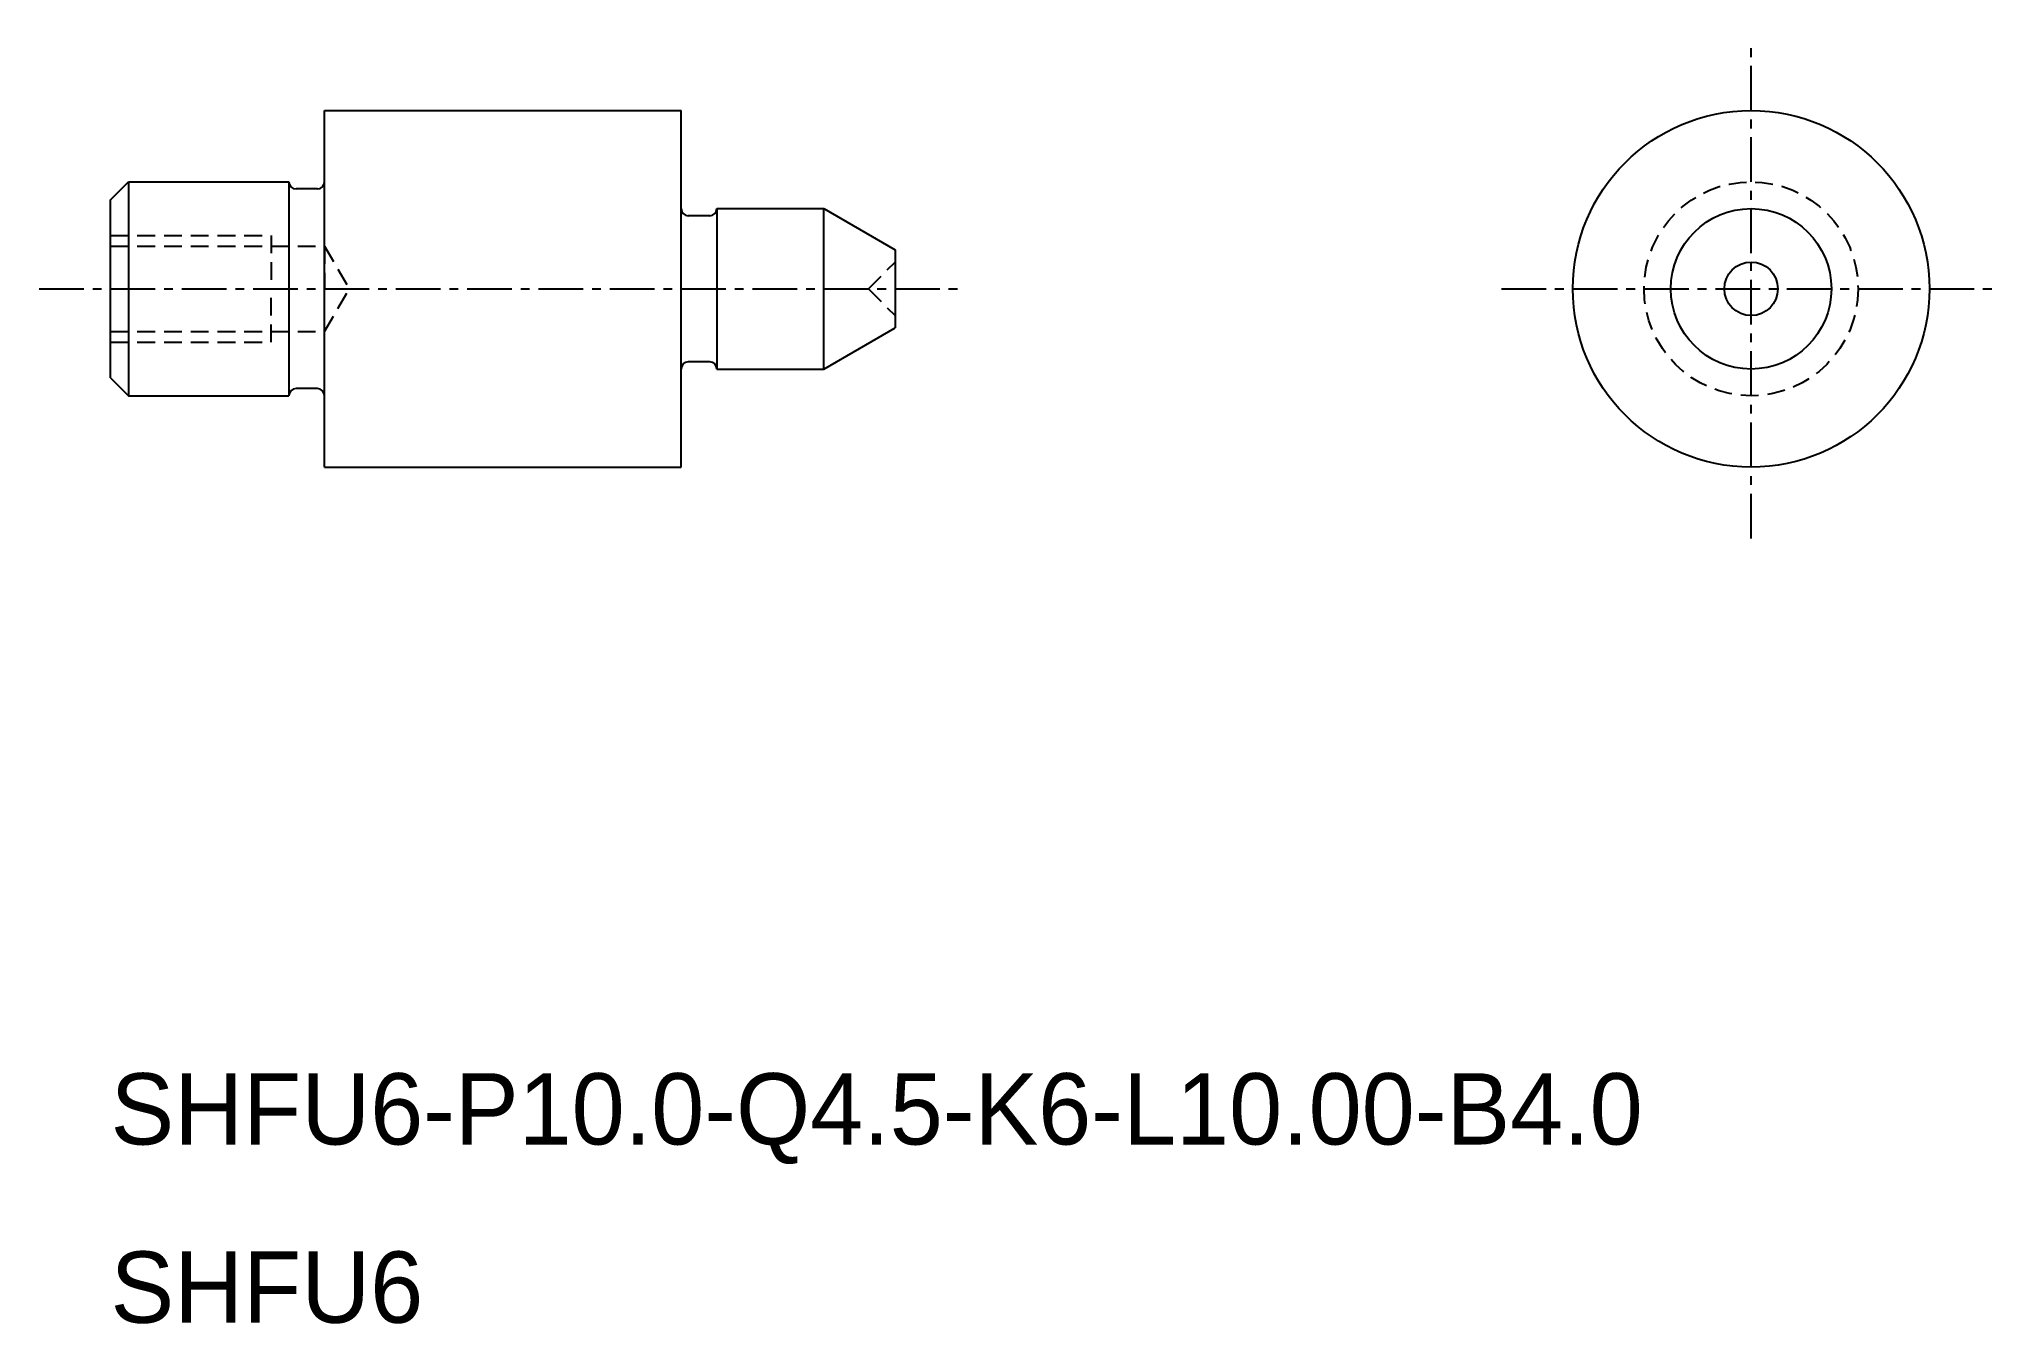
# Model space of a CAD drawing. Extents: x -854.4 to -799.4, y -413.8 to -377.7.
import ezdxf

# ---------------------------------------------------------------- set-up
doc = ezdxf.new("R2010")
doc.units = 0
doc.linetypes.add('CENTER', pattern=[2, 1.25, -0.25, 0.25, -0.25])
doc.linetypes.add('DASHED', pattern=[0.75, 0.5, -0.25])
doc.layers.get('0').update_dxf_attribs({"linetype": 'CONTINUOUS'})
doc.layers.add('CENTER', color=1, linetype='CENTER')

msp = doc.modelspace()

# ---------------------------------------------------------------- linework, layer by layer
at = {"color": 7, "linetype": 'CONTINUOUS'}
for p, q in [((-846.386, -379.731), (-836.386, -379.731)), ((-846.386, -389.731), (-846.386, -379.731)), ((-836.386, -389.731), (-836.386, -379.731)), ((-852.386, -382.231), (-851.886, -381.731)), ((-852.386, -387.231), (-852.386, -382.231)), ((-851.886, -381.731), (-851.886, -387.731)), ((-851.886, -381.731), (-847.386, -381.731)), ((-847.386, -381.731), (-847.386, -387.731)), ((-846.586, -381.931), (-847.186, -381.931)), ((-835.586, -382.681), (-836.186, -382.681)), ((-835.386, -382.481), (-832.386, -382.481)), ((-835.386, -382.481), (-835.386, -386.981)), ((-835.386, -382.581), (-835.386, -382.481)), ((-835.386, -382.481), (-835.386, -382.481)), ((-832.386, -386.981), (-832.386, -382.481)), ((-832.386, -382.481), (-830.386, -383.635)), ((-830.386, -383.635), (-830.386, -385.826)), ((-832.386, -386.981), (-830.386, -385.826)), ((-835.586, -386.781), (-836.186, -386.781)), ((-835.386, -386.881), (-835.386, -386.981)), ((-835.386, -386.981), (-832.386, -386.981)), ((-835.386, -386.981), (-835.386, -386.981)), ((-852.386, -387.231), (-851.886, -387.731)), ((-851.886, -387.731), (-847.386, -387.731)), ((-846.586, -387.531), (-847.186, -387.531)), ((-846.386, -389.731), (-836.386, -389.731))]:
    msp.add_line(p, q, dxfattribs=at)
at = {"color": 3, "linetype": 'DASHED'}
for p, q in [((-852.386, -383.231), (-847.886, -383.231)), ((-847.886, -383.231), (-847.886, -384.731)), ((-852.386, -383.531), (-846.386, -383.531)), ((-846.386, -383.531), (-846.386, -384.731)), ((-846.386, -383.531), (-845.693, -384.731)), ((-831.136, -384.731), (-830.386, -383.981)), ((-847.886, -386.231), (-847.886, -384.731)), ((-846.386, -385.931), (-845.693, -384.731)), ((-846.386, -385.931), (-846.386, -384.731)), ((-831.136, -384.731), (-830.386, -385.481)), ((-852.386, -385.931), (-846.386, -385.931)), ((-852.386, -386.231), (-847.886, -386.231))]:
    msp.add_line(p, q, dxfattribs=at)
at = {"color": 7, "linetype": 'CONTINUOUS'}
for radius in [5, 2.25, 0.75]:
    msp.add_circle((-806.386, -384.731), radius, dxfattribs=at)
at = {"color": 3, "linetype": 'DASHED'}
msp.add_circle((-806.386, -384.731), 3, dxfattribs=at)
at = {"color": 7, "linetype": 'CONTINUOUS'}
for centre, start, end in [((-847.186, -381.731), 180, 270), ((-846.586, -381.731), 270, 0), ((-836.186, -382.481), 180, 270), ((-835.586, -382.481), 270, 0), ((-836.186, -386.981), 90, 180), ((-835.586, -386.981), 0, 90), ((-847.186, -387.731), 90, 180), ((-846.586, -387.731), 0, 90)]:
    msp.add_arc(centre, 0.2, start, end, dxfattribs=at)
at = {"layer": 'CENTER', "color": 1, "linetype": 'CENTER'}
for p, q in [((-806.386, -391.731), (-806.386, -377.731)), ((-854.386, -384.731), (-828.386, -384.731)), ((-813.386, -384.731), (-799.386, -384.731))]:
    msp.add_line(p, q, dxfattribs=at)

# ---------------------------------------------------------------- texts
at = {"color": 7, "linetype": 'CONTINUOUS'}
for s, p in [('SHFU6-P10.0-Q4.5-K6-L10.00-B4.0', (-852.386, -408.731)), ('SHFU6', (-852.386, -413.731))]:
    msp.add_text(s, height=2, dxfattribs=at).set_placement(p)

doc.saveas('drawing.dxf')
